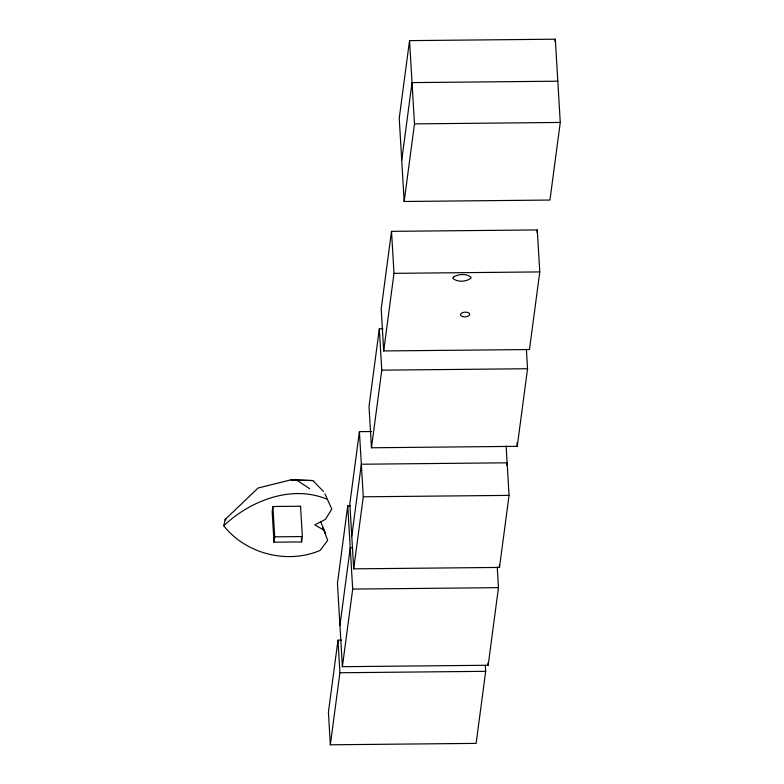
<?xml version="1.0" encoding="UTF-8"?>
<svg xmlns="http://www.w3.org/2000/svg" width="784" height="784" viewBox="0 0 784 784"><rect width="100%" height="100%" fill="white"/><g stroke="black" fill="none" stroke-linecap="round" stroke-linejoin="round"><path stroke-width="1.18" d="M225.733 518.959L225.586 520.066L225.145 519.518L258.083 488.011L290.864 479.867L312.826 480.563L323.459 491.45M272.891 506.503L272.185 511.844L273.988 542.195L301.634 541.92L302.34 536.579L300.537 506.229L272.891 506.503L274.694 536.844L273.988 542.195M300.448 506.915L300.537 506.229M350.174 505.807L347.743 505.827L337.443 583.433L342.383 666.684L488.167 665.263L498.467 587.657L497.242 567.028M409.542 40.621L399.232 118.227L404.172 201.488L549.956 200.057L560.266 122.451L555.317 39.2L409.542 40.621L414.481 123.882L404.172 201.488M371.557 431.533L359.405 431.651L349.84 503.7L353.711 568.851L499.486 567.43L509.061 495.38L506.121 445.91M391.51 231.349L381.2 308.955L383.699 350.948L529.474 349.527L539.784 271.921L537.285 229.928L391.51 231.349L393.999 273.342L383.699 350.948M341.618 640.136L337.973 640.175L328.408 712.225L330.338 744.8L476.123 743.379L485.688 671.329L485.325 665.293M339.933 625.426L350.242 547.82L352.673 547.791M351.771 536.276L361.346 464.226L507.121 462.805L506.807 465.206M382.964 328.859L379.319 328.898L369.009 406.504L371.459 447.772L517.244 446.341L527.554 368.735L526.397 349.321M401.722 160.22L412.031 82.614L557.806 81.193M330.338 744.8L339.913 672.75L337.973 640.175M353.711 568.851L363.276 496.801L359.405 431.651M342.383 666.684L352.692 589.088L347.743 505.827M371.459 447.772L381.769 370.166L379.319 328.898M554.994 41.621L555.317 39.2M536.962 232.358L537.285 229.928M324.909 493.842L331.828 509.022L325.429 519.4L314.766 524.878L323.998 530.17L327.653 540.45L320.166 550.388C287.61 564.402 246.382 554.053 224.195 526.338L223.734 525.77L225.145 519.518M223.734 525.77L224.351 525.192C250.811 500.466 291.952 484.502 326.967 499.202M414.481 123.882L560.266 122.451M393.999 273.342L539.784 271.921M381.769 370.166L527.554 368.735M363.276 496.801L509.061 495.38M274.694 536.844L302.34 536.579M352.692 589.088L498.467 587.657M339.913 672.75L485.688 671.329M290.864 479.867L312.826 480.563M296.607 480.024L309.66 488.706M320.783 521.86L325.576 533.708L322.528 527.583M517.028 442.705L517.244 446.341M499.349 565.019L499.486 567.43M488.02 662.843L488.167 665.263M301.419 538.285L301.634 541.92M453.426 277.056L453.191 277.36A4.459 2.254 -3.4 0 0 453.034 278.526C457.67 282.387 466.029 281.848 470.782 278.349A4.459 2.254 -3.4 0 0 470.939 277.183C466.353 273.302 458.356 274.008 453.426 277.056M462.756 316.618A4.626 2.342 -3.4 0 0 469.714 314.315A4.626 2.342 -3.4 0 0 462.825 312.561A4.626 2.342 -3.4 0 0 462.756 316.618"/></g></svg>
